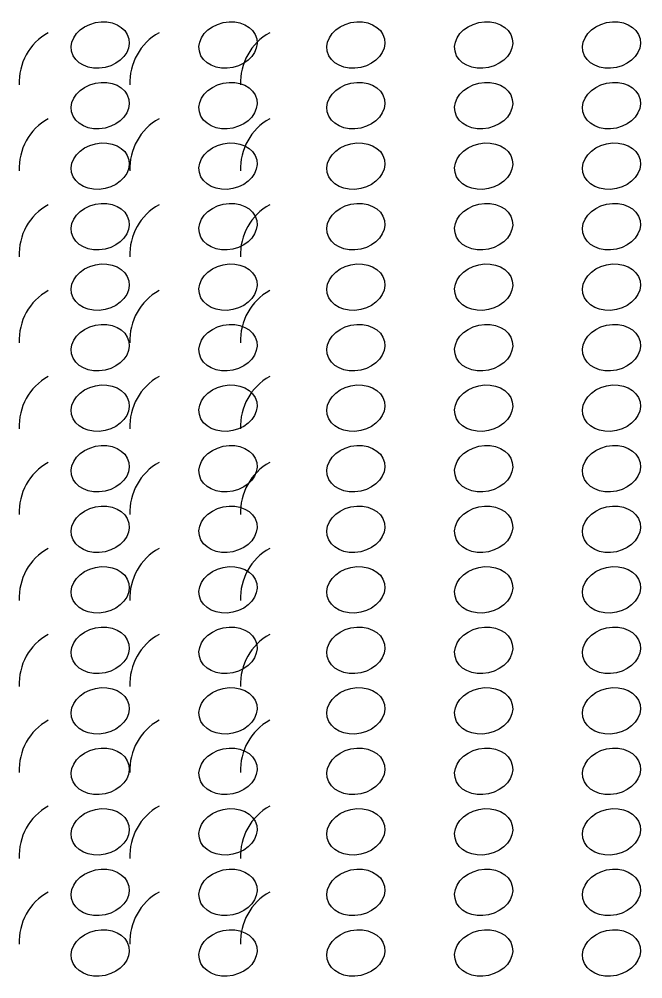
# Model space of a CAD drawing. Extents: x 0 to 1162, y -2 to 785.
# Drawn here: x 877.3 to 1161.5, y 1.9 to 438.8 of the extents above; entities that cross this region are included whole.
import ezdxf

# ---------------------------------------------------------------- set-up
doc = ezdxf.new("R2010")
doc.units = 0
doc.header["$MEASUREMENT"] = 0
doc.layers.get('0').update_dxf_attribs({"linetype": 'CONTINUOUS'})

msp = doc.modelspace()

# ---------------------------------------------------------------- linework, layer by layer
at = {"color": 3}
for centre in [(903, 410.09), (953.45, 410.09), (1003.89, 410.09), (903, 370.97), (953.45, 370.97), (1003.89, 370.97), (903, 331.85), (953.45, 331.85), (1003.89, 331.85), (903, 292.74), (953.45, 292.74), (1003.89, 292.74), (903, 253.62), (953.45, 253.62), (1003.89, 253.62), (903, 214.5), (953.45, 214.5), (1003.89, 214.5), (903, 175.39), (953.45, 175.39), (1003.89, 175.39), (903, 136.27), (953.45, 136.27), (1003.89, 136.27), (903, 97.15), (953.45, 97.15), (1003.89, 97.15), (903, 58.04), (953.45, 58.04), (1003.89, 58.04), (903, 18.92), (953.45, 18.92), (1003.89, 18.92)]:
    msp.add_arc(centre, 25.66, 118.8786, 182.8537, dxfattribs=at)
at = {"color": 5}
for centre in [(914.27, 426.99), (972.51, 426.99), (1030.76, 426.99), (1089, 426.99), (1147.25, 426.99), (914.27, 399.43), (972.51, 399.43), (1030.76, 399.43), (1089, 399.43), (1147.25, 399.43), (914.27, 371.88), (972.51, 371.88), (1030.76, 371.88), (1089, 371.88), (1147.25, 371.88), (914.27, 344.33), (972.51, 344.33), (1030.76, 344.33), (1089, 344.33), (1147.25, 344.33), (914.27, 316.78), (972.51, 316.78), (1030.76, 316.78), (1089, 316.78), (1147.25, 316.78), (914.27, 289.23), (972.51, 289.23), (1030.76, 289.23), (1089, 289.23), (1147.25, 289.23), (914.27, 261.68), (972.51, 261.68), (1030.76, 261.68), (1089, 261.68), (1147.25, 261.68), (914.27, 234.13), (972.51, 234.13), (1030.76, 234.13), (1089, 234.13), (1147.25, 234.13), (914.27, 206.57), (972.51, 206.57), (1030.76, 206.57), (1089, 206.57), (1147.25, 206.57), (914.27, 179.02), (972.51, 179.02), (1030.76, 179.02), (1089, 179.02), (1147.25, 179.02), (914.27, 151.47), (972.51, 151.47), (1030.76, 151.47), (1089, 151.47), (1147.25, 151.47), (914.27, 123.92), (972.51, 123.92), (1030.76, 123.92), (1089, 123.92), (1147.25, 123.92), (914.27, 96.37), (972.51, 96.37), (1030.76, 96.37), (1089, 96.37), (1147.25, 96.37), (914.27, 68.82), (972.51, 68.82), (1030.76, 68.82), (1089, 68.82), (1147.25, 68.82), (914.27, 41.27), (972.51, 41.27), (1030.76, 41.27), (1089, 41.27), (1147.25, 41.27), (914.27, 13.72), (972.51, 13.72), (1030.76, 13.72), (1089, 13.72), (1147.25, 13.72)]:
    msp.add_ellipse(centre, major_axis=(-13.05, -2.84), ratio=0.781985, dxfattribs=at)

doc.saveas('drawing.dxf')
